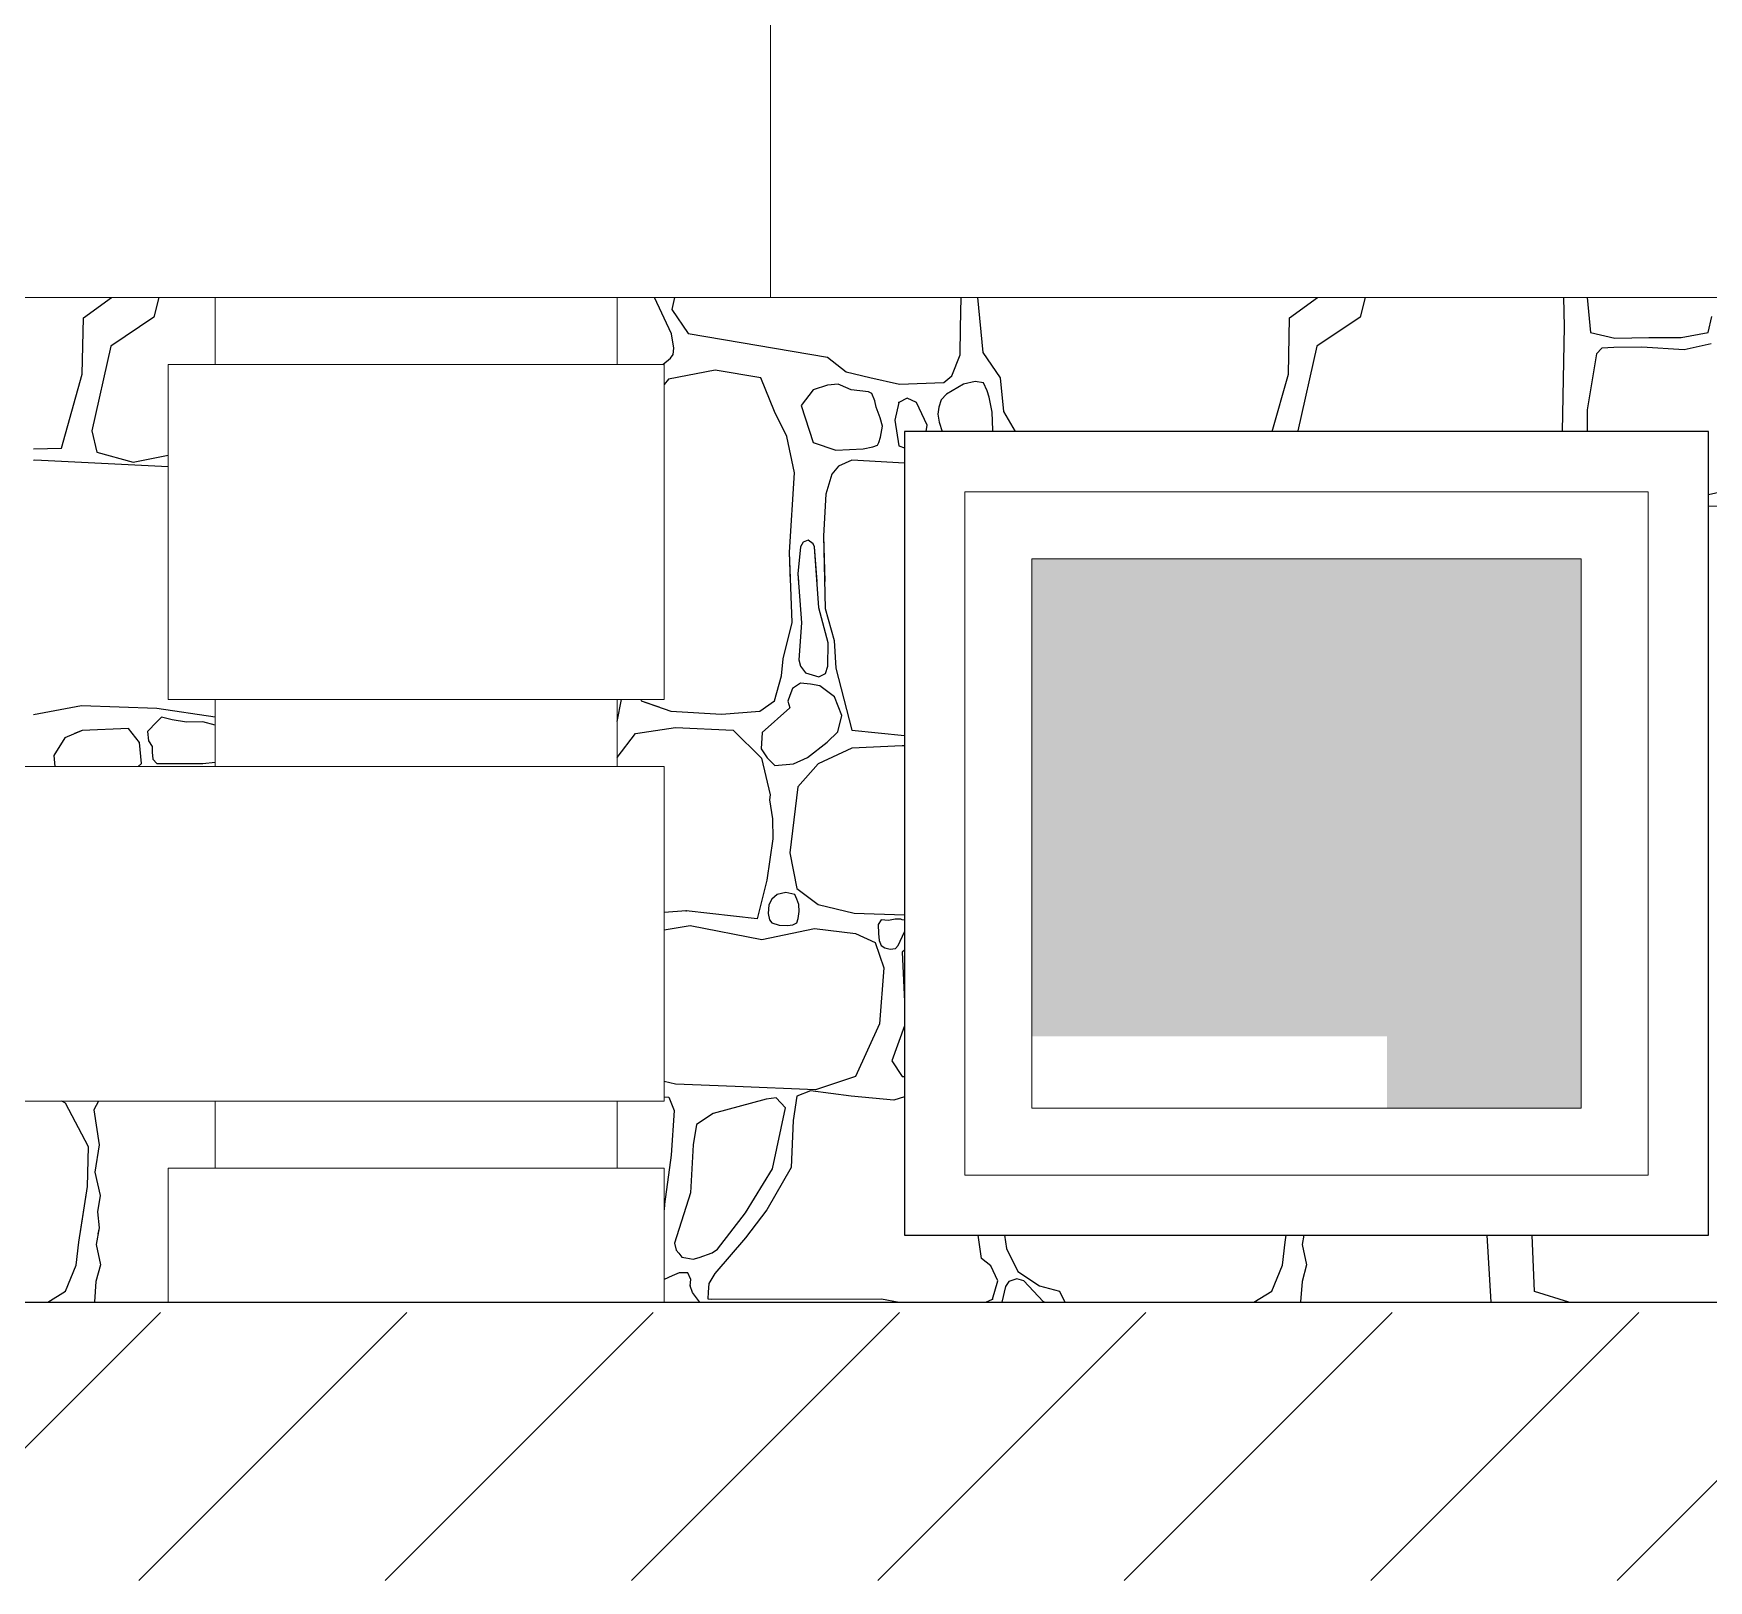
# Model space of a CAD drawing. Header units: feet. Extents: x -10410 to 374725, y -46422 to 88923.
# Drawn here: x 302013 to 303262, y -1258 to -103 of the extents above; entities that cross this region are included whole.
import ezdxf

# ---------------------------------------------------------------- set-up
doc = ezdxf.new("R2010")
doc.units = ezdxf.units.FT
doc.header["$MEASUREMENT"] = 0
for name, color, linetype, lineweight, true_color in [('2D - Общий_Ном._пера__118', 7, 'Continuous', 5, 0x573938), ('Конструктив - Стены Несущие_Ном._пера__87', 7, 'Continuous', 25, 0x6a6a6a), ('Местность - Рельеф_Ном._пера__93', 7, 'Continuous', 25, 0xa2a233)]:
    doc.layers.add(name, color=color, linetype=linetype, lineweight=lineweight, true_color=true_color)
for name, color, linetype, lineweight in [('Интерьер - Мебель_Ном._пера__7', 7, 'Continuous', 20), ('Конструктив - Перекрытия_Ном._пера__1', 7, 'Continuous', 20), ('Конструктив - Стены Несущие_Ном._пера__120', 7, 'Continuous', 5)]:
    doc.layers.add(name, color=color, linetype=linetype, lineweight=lineweight)

# ---------------------------------------------------------------- blocks, each defined once
blk = doc.blocks.new('*X114')
at = {"layer": 'Конструктив - Стены Несущие_Ном._пера__87', "linetype": 'Continuous'}
for p, q in [((302049.9, -315.3), (302070.7, -300)), ((302106.2, -300), (302102.5, -314.8)), ((302049, -357.2), (302049.9, -315.3)), ((302102.5, -314.8), (302070.3, -336.3)), ((302070.3, -336.3), (302056.1, -399.5)), ((302033.4, -412.6), (302049, -357.2)), ((302056.1, -399.5), (302059.9, -415.6)), ((302012.6, -413), (302033.4, -412.6)), ((302013.5, -421.5), (302012.6, -421.7)), ((302113.1, -426.5), (302013.5, -421.5)), ((302059.9, -415.6), (302087.1, -423)), ((302087.1, -423), (302113.1, -417.8)), ((302012.6, -611.2), (302048.5, -604.6)), ((302048.5, -604.6), (302104.7, -606.6)), ((302104.7, -606.6), (302148.1, -613.1)), ((302049, -623.2), (302036.1, -628.6)), ((302083.6, -621.7), (302049, -623.2)), ((302091.8, -632.3), (302083.6, -621.7)), ((302104.7, -616.7), (302097.8, -623.9)), ((302097.8, -623.9), (302098.4, -631)), ((302108.2, -613.3), (302104.7, -616.7)), ((302116.1, -615.2), (302108.2, -613.3)), ((302126.7, -616.9), (302116.1, -615.2)), ((302138.9, -616.7), (302126.7, -616.9)), ((302148.1, -619.2), (302138.9, -616.7)), ((302036.1, -628.6), (302027.8, -642)), ((302093.2, -647.9), (302091.8, -632.3)), ((302098.4, -631), (302101.2, -635.2)), ((302101.2, -635.2), (302101.1, -639.5)), ((302027.8, -642), (302028.6, -650)), ((302090.6, -650), (302093.2, -647.9)), ((302101.1, -639.5), (302101.7, -644.6)), ((302101.7, -644.6), (302104.7, -647.9)), ((302104.7, -647.9), (302138.9, -647.9)), ((302138.9, -647.9), (302148.1, -646.8))]:
    blk.add_line(p, q, dxfattribs=at)
blk = doc.blocks.new('Штриховка_57', base_point=(0, 0))
at = {"layer": 'Конструктив - Стены Несущие_Ном._пера__87', "linetype": 'Continuous'}
blk.add_blockref('*X114', (0, 0), dxfattribs=at)
blk = doc.blocks.new('*X116')
at = {"layer": 'Конструктив - Стены Несущие_Ном._пера__87', "linetype": 'Continuous'}
for p, q in [((302036.6, -901.3), (302033.8, -900)), ((302053.7, -934), (302036.6, -901.3)), ((302061.2, -900), (302057.6, -906.3)), ((302057.6, -906.3), (302061.6, -932.4)), ((302052.9, -963.7), (302053.7, -934)), ((302061.6, -932.4), (302058.3, -952.9)), ((302058.3, -952.9), (302062.3, -970.4)), ((302046.5, -1005.1), (302052.9, -963.7)), ((302062.3, -970.4), (302060.3, -982.6)), ((302060.3, -982.6), (302061.5, -994.4)), ((302061.5, -994.4), (302059.3, -1006.9)), ((302044.5, -1022.4), (302046.5, -1005.1)), ((302059.3, -1006.9), (302062.6, -1022.1)), ((302036.6, -1041.7), (302044.5, -1022.4)), ((302062.6, -1022.1), (302059.2, -1034.5)), ((302059.2, -1034.5), (302058.1, -1049.6)), ((302023.2, -1050), (302036.6, -1041.7)), ((302058.1, -1049.6), (302058.1, -1050))]:
    blk.add_line(p, q, dxfattribs=at)
blk = doc.blocks.new('Штриховка_58', base_point=(0, 0))
at = {"layer": 'Конструктив - Стены Несущие_Ном._пера__87', "linetype": 'Continuous'}
blk.add_blockref('*X116', (0, 0), dxfattribs=at)
blk = doc.blocks.new('*X118')
at = {"layer": 'Конструктив - Стены Несущие_Ном._пера__87', "linetype": 'Continuous'}
for p, q in [((302049.9, -315.3), (302070.7, -300)), ((302106.2, -300), (302102.5, -314.8)), ((302049, -357.2), (302049.9, -315.3)), ((302102.5, -314.8), (302070.3, -336.3)), ((302070.3, -336.3), (302056.1, -399.5)), ((302033.4, -412.6), (302049, -357.2)), ((302056.1, -399.5), (302059.9, -415.6)), ((302012.6, -413), (302033.4, -412.6)), ((302013.5, -421.5), (302012.6, -421.7)), ((302113.1, -426.5), (302013.5, -421.5)), ((302059.9, -415.6), (302087.1, -423)), ((302087.1, -423), (302113.1, -417.8)), ((302043.1, -605.6), (302048.5, -604.6)), ((302048.5, -604.6), (302104.7, -606.6)), ((302104.7, -606.6), (302148.1, -613.1)), ((302049, -623.2), (302043.1, -625.6)), ((302083.6, -621.7), (302049, -623.2)), ((302091.8, -632.3), (302083.6, -621.7)), ((302104.7, -616.7), (302097.8, -623.9)), ((302097.8, -623.9), (302098.4, -631)), ((302108.2, -613.3), (302104.7, -616.7)), ((302116.1, -615.2), (302108.2, -613.3)), ((302126.7, -616.9), (302116.1, -615.2)), ((302138.9, -616.7), (302126.7, -616.9)), ((302148.1, -619.2), (302138.9, -616.7)), ((302093.2, -647.9), (302091.8, -632.3)), ((302098.4, -631), (302101.2, -635.2)), ((302101.2, -635.2), (302101.1, -639.5)), ((302090.6, -650), (302093.2, -647.9)), ((302101.1, -639.5), (302101.7, -644.6)), ((302101.7, -644.6), (302104.7, -647.9)), ((302104.7, -647.9), (302138.9, -647.9)), ((302138.9, -647.9), (302148.1, -646.8))]:
    blk.add_line(p, q, dxfattribs=at)
blk = doc.blocks.new('Штриховка_59', base_point=(0, 0))
at = {"layer": 'Конструктив - Стены Несущие_Ном._пера__87', "linetype": 'Continuous'}
blk.add_blockref('*X118', (0, 0), dxfattribs=at)
blk = doc.blocks.new('*X120')
at = {"layer": 'Конструктив - Стены Несущие_Ном._пера__87', "linetype": 'Continuous'}
for p, q in [((302036.6, -901.3), (302033.8, -900)), ((302053.7, -934), (302036.6, -901.3)), ((302061.2, -900), (302057.6, -906.3)), ((302057.6, -906.3), (302061.6, -932.4)), ((302052.9, -963.7), (302053.7, -934)), ((302061.6, -932.4), (302058.3, -952.9)), ((302058.3, -952.9), (302062.3, -970.4)), ((302047.4, -999), (302052.9, -963.7)), ((302062.3, -970.4), (302060.3, -982.6)), ((302060.3, -982.6), (302061.5, -994.4)), ((302061.5, -994.4), (302060.7, -999)), ((302062.6, -1022.1), (302059.2, -1034.5)), ((302062.5, -1021.5), (302062.6, -1022.1)), ((302059.2, -1034.5), (302058.1, -1049.6)), ((302058.1, -1049.6), (302058.1, -1050))]:
    blk.add_line(p, q, dxfattribs=at)
blk = doc.blocks.new('Штриховка_60', base_point=(0, 0))
at = {"layer": 'Конструктив - Стены Несущие_Ном._пера__87', "linetype": 'Continuous'}
blk.add_blockref('*X120', (0, 0), dxfattribs=at)
blk = doc.blocks.new('*X138')
at = {"layer": 'Конструктив - Стены Несущие_Ном._пера__87', "linetype": 'Continuous'}
for p, q in [((302488.6, -327.1), (302475.9, -300)), ((302490.9, -300), (302489, -309.1)), ((302489, -309.1), (302501.2, -326.9)), ((302704.4, -322.6), (302704.7, -300)), ((302716.9, -300), (302721.1, -341.1)), ((302949.9, -315.3), (302970.7, -300)), ((303006.2, -300), (303002.5, -314.8)), ((303155, -321.7), (303154.6, -300)), ((303172, -300), (303174.3, -326.2)), ((302704, -342.8), (302704.4, -322.6)), ((302949, -357.2), (302949.9, -315.3)), ((303002.5, -314.8), (302970.3, -336.3)), ((303153.6, -400), (303155, -321.7)), ((303262.1, -326.2), (303264.9, -314.2)), ((302490.4, -338), (302488.6, -327.1)), ((302501.2, -326.9), (302605.2, -344.6)), ((302970.3, -336.3), (302956.1, -399.5)), ((303174.3, -326.2), (303192.6, -330.3)), ((303191.8, -337.4), (303182.8, -337.8)), ((303212.7, -337.1), (303191.8, -337.4)), ((303192.6, -330.3), (303218, -330)), ((303244.4, -339.1), (303212.7, -337.1)), ((303218, -330), (303242.1, -329.9)), ((303242.1, -329.9), (303262.1, -326.2)), ((303264.5, -334.7), (303244.4, -339.1)), ((302482.2, -350), (302488, -345.3)), ((302488, -345.3), (302489.8, -342.6)), ((302489.8, -342.6), (302490.4, -338)), ((302605.2, -344.6), (302618.9, -355.6)), ((302697.9, -358.5), (302704, -342.8)), ((302721.1, -341.1), (302734, -360.1)), ((303179, -342), (303171.8, -383.8)), ((303182.8, -337.8), (303179, -342)), ((302486.5, -360.9), (302483.1, -364.9)), ((302521.2, -354.4), (302486.5, -360.9)), ((302555.4, -359.9), (302521.2, -354.4)), ((302565.6, -385.1), (302555.4, -359.9)), ((302618.9, -355.6), (302636.7, -359.7)), ((302636.7, -359.7), (302658.8, -364.7)), ((302691.9, -363.6), (302697.9, -358.5)), ((302734, -360.1), (302736.4, -385.1)), ((302936.9, -400), (302949, -357.2)), ((302594.5, -369), (302585.4, -380.7)), ((302605.1, -365.4), (302594.5, -369)), ((302613.1, -364.8), (302605.1, -365.4)), ((302614.8, -365.6), (302613.1, -364.8)), ((302622.8, -369), (302614.8, -365.6)), ((302635.7, -370.5), (302622.8, -369)), ((302638.1, -371.8), (302635.7, -370.5)), ((302640.5, -377.2), (302638.1, -371.8)), ((302658.8, -364.7), (302691.9, -363.6)), ((302693.8, -372.3), (302689.8, -376.5)), ((302706.6, -364.8), (302693.8, -372.3)), ((302715.3, -362.8), (302706.6, -364.8)), ((302721.5, -363.7), (302715.3, -362.8)), ((302724.1, -369.8), (302721.5, -363.7)), ((302725.8, -374.4), (302724.1, -369.8)), ((302727.9, -385.7), (302725.8, -374.4)), ((302574.7, -403.7), (302565.6, -385.1)), ((302585.4, -380.7), (302594.5, -408.4)), ((302641.3, -381.9), (302640.5, -377.2)), ((302644.5, -390), (302641.3, -381.9)), ((302658.4, -378.5), (302655.2, -391.6)), ((302664.5, -375.2), (302658.4, -378.5)), ((302671.6, -378.5), (302664.5, -375.2)), ((302679.5, -395.3), (302671.6, -378.5)), ((302688.2, -381.9), (302687.4, -387.2)), ((302687.4, -387.2), (302688.4, -393.1)), ((302689.8, -376.5), (302688.2, -381.9)), ((302728.5, -399), (302727.9, -385.7)), ((302736.4, -385.1), (302745, -400)), ((303171.8, -383.8), (303172, -400)), ((302646, -396), (302644.5, -390)), ((302644.7, -404.4), (302646, -396)), ((302655.2, -391.6), (302658.4, -410.7)), ((302678.7, -400), (302679.5, -395.3)), ((302688.4, -393.1), (302690.7, -400)), ((302728.2, -400), (302728.5, -399)), ((302956.1, -399.5), (302956.3, -400)), ((302580.4, -431), (302574.7, -403.7)), ((302594.5, -408.4), (302611.4, -414.1)), ((302631.7, -412.9), (302638.8, -411.6)), ((302638.8, -411.6), (302642.3, -410.3)), ((302642.3, -410.3), (302643.3, -408.4)), ((302643.3, -408.4), (302644.7, -404.4)), ((302658.4, -410.7), (302662.5, -412.3)), ((302611.4, -414.1), (302631.7, -412.9)), ((302623.3, -421.5), (302613.4, -426)), ((302662.5, -423.7), (302623.3, -421.5)), ((302576.7, -490.2), (302580.4, -431)), ((302608.2, -432), (302603.9, -446.8)), ((302613.4, -426), (302608.2, -432)), ((302603.9, -446.8), (302602.2, -478)), ((302584.9, -486.2), (302583, -506.4)), ((302586.8, -482.7), (302584.9, -486.2)), ((302590.7, -481.3), (302586.8, -482.7)), ((302594.5, -483.8), (302590.7, -481.3)), ((302595.5, -486.2), (302594.5, -483.8)), ((302598.7, -531.6), (302595.5, -486.2)), ((302602.2, -478), (302603.4, -532.3)), ((302578.7, -542.7), (302576.7, -490.2)), ((302583, -506.4), (302585.8, -542.9)), ((302605.5, -557.7), (302598.7, -531.6)), ((302603.4, -532.3), (302610.1, -556)), ((302572, -569.7), (302578.7, -542.7)), ((302585.8, -542.9), (302583.6, -570.5)), ((302605.3, -575.1), (302605.5, -557.7)), ((302610.1, -556), (302611.4, -576.6)), ((302570.8, -582.5), (302572, -569.7)), ((302583.6, -570.5), (302584.9, -575.1)), ((302565.6, -601.1), (302570.8, -582.5)), ((302584.9, -575.1), (302588.6, -580.2)), ((302588.6, -580.2), (302598.5, -583.3)), ((302598.5, -583.3), (302603.6, -580.7)), ((302603.6, -580.7), (302605.3, -575.1)), ((302611.4, -576.6), (302623.3, -622.9)), ((302577, -597.2), (302575.6, -601.4)), ((302578.9, -591.8), (302577, -597.2)), ((302584.9, -587.8), (302578.9, -591.8)), ((302592.3, -588.7), (302584.9, -587.8)), ((302599.3, -589.8), (302592.3, -588.7)), ((302610.3, -598.1), (302599.3, -589.8)), ((302615.7, -612.1), (302610.3, -598.1)), ((302448.1, -616.5), (302451.3, -600)), ((302465.7, -600), (302466, -601.1)), ((302466, -601.1), (302488.3, -608.8)), ((302488.3, -608.8), (302525.9, -611)), ((302525.9, -611), (302554.7, -608.8)), ((302554.7, -608.8), (302565.6, -601.1)), ((302577, -606.3), (302556.3, -624.8)), ((302575.6, -601.4), (302577, -606.3)), ((302612.9, -624.2), (302615.7, -612.1)), ((302461.8, -625.6), (302491.7, -620.9)), ((302491.7, -620.9), (302534.8, -622.9)), ((302534.8, -622.9), (302555.8, -643.9)), ((302556.3, -624.8), (302555.7, -637)), ((302604.9, -632), (302612.9, -624.2)), ((302623.3, -622.9), (302662.5, -627)), ((302448.1, -643.5), (302461.8, -625.6)), ((302555.7, -637), (302560, -643.6)), ((302590.2, -643.3), (302604.9, -632)), ((302623.3, -636.5), (302598, -648.2)), ((302660.9, -634.6), (302623.3, -636.5)), ((302662.5, -634.6), (302660.9, -634.6)), ((302555.8, -643.9), (302562.2, -671.3)), ((302560, -643.6), (302565.9, -649.3)), ((302565.9, -649.3), (302579.7, -648.2)), ((302579.7, -648.2), (302590.2, -643.3)), ((302598, -648.2), (302582.9, -665.3)), ((302562.2, -671.3), (302561.7, -675.1)), ((302582.9, -665.3), (302576.9, -714.6)), ((302561.7, -675.1), (302564.1, -689.2)), ((302564.1, -689.2), (302564.3, -704)), ((302564.3, -704), (302559.7, -734.9)), ((302576.9, -714.6), (302582.1, -741.1)), ((302559.7, -734.9), (302552.5, -763.9)), ((302563.6, -749.2), (302561.2, -753.3)), ((302567.5, -745.6), (302563.6, -749.2)), ((302574.1, -744.1), (302567.5, -745.6)), ((302580.8, -745.7), (302574.1, -744.1)), ((302582.1, -749.2), (302580.8, -745.7)), ((302582.1, -741.1), (302598, -753.2)), ((302583.7, -753.1), (302582.1, -749.2)), ((302499.6, -757.8), (302483.1, -759.2)), ((302552.5, -763.9), (302499.6, -757.8)), ((302561.2, -753.3), (302560.8, -759.7)), ((302560.8, -759.7), (302561.7, -764.6)), ((302583.1, -763.5), (302583.9, -758.4)), ((302583.9, -758.4), (302583.7, -753.1)), ((302598, -753.2), (302625, -759.6)), ((302625, -759.6), (302662.5, -760.7)), ((302483.1, -771.9), (302502.6, -768.8)), ((302502.6, -768.8), (302556.1, -779.2)), ((302556.1, -779.2), (302595.5, -771)), ((302561.7, -764.6), (302563.6, -766.8)), ((302563.6, -766.8), (302568.9, -768.6)), ((302568.9, -768.6), (302575.2, -768.7)), ((302575.2, -768.7), (302579.2, -768.3)), ((302579.2, -768.3), (302582.1, -766.8)), ((302582.1, -766.8), (302583.1, -763.5)), ((302595.5, -771), (302626, -774.7)), ((302626, -774.7), (302640.6, -781.4)), ((302645.1, -764.6), (302642.8, -768)), ((302642.8, -768), (302643.1, -774.7)), ((302643.1, -774.7), (302643.6, -779.9)), ((302650.5, -765), (302645.1, -764.6)), ((302655.5, -764), (302650.5, -765)), ((302659.7, -764.1), (302655.5, -764)), ((302657.8, -783.6), (302662.5, -773.5)), ((302660.9, -764.6), (302659.7, -764.1)), ((302662.5, -764.8), (302660.9, -764.6)), ((302640.6, -781.4), (302647, -800.5)), ((302643.6, -779.9), (302645.1, -783.6)), ((302645.1, -783.6), (302647.8, -785.5)), ((302647.8, -785.5), (302651.9, -786.4)), ((302651.9, -786.4), (302655.7, -785.9)), ((302655.7, -785.9), (302657.8, -783.6)), ((302662.5, -787.1), (302660.9, -788.6)), ((302660.9, -788.6), (302662.5, -825.4)), ((302647, -800.5), (302643.8, -842.1)), ((302643.8, -842.1), (302626, -881.5)), ((302662.5, -843.6), (302653.2, -869.8)), ((302653.2, -869.8), (302660.9, -881.5)), ((302491.7, -887.2), (302483.1, -885.3)), ((302536.1, -888.9), (302491.7, -887.2)), ((302626, -881.5), (302596, -891.4)), ((302660.9, -881.5), (302662.5, -881.4)), ((302483.1, -896.7), (302486.7, -896.8)), ((302486.7, -896.8), (302490.7, -906.8)), ((302559.4, -898.3), (302519.7, -909.1)), ((302596, -891.4), (302536.1, -888.9)), ((302566.8, -897.3), (302559.4, -898.3)), ((302573.8, -904.8), (302566.8, -897.3)), ((302582.1, -896.1), (302579.4, -914.2)), ((302592.5, -892.1), (302582.1, -896.1)), ((302622.8, -896.1), (302592.5, -892.1)), ((302654.5, -899.1), (302622.8, -896.1)), ((302662.5, -896.6), (302654.5, -899.1)), ((302490.7, -906.8), (302488.5, -940.2)), ((302519.7, -909.1), (302507.3, -917.4)), ((302564.1, -950.3), (302573.8, -904.8)), ((302507.3, -917.4), (302504.9, -932.5)), ((302579.4, -914.2), (302577.9, -949.4)), ((302504.9, -932.5), (302502.9, -968.4)), ((302488.5, -940.2), (302483.5, -976.8)), ((302577.9, -949.4), (302559.9, -981.1)), ((302544, -983.3), (302564.1, -950.3)), ((302502.9, -968.4), (302490.9, -1005.8)), ((302483.5, -976.8), (302483.1, -980.9)), ((302523, -1010.3), (302544, -983.3)), ((302559.9, -981.1), (302544, -1001.9)), ((302490.9, -1005.8), (302492.2, -1011.2)), ((302492.2, -1011.2), (302494.2, -1013.3)), ((302519.1, -1013.1), (302523, -1010.3)), ((302544, -1001.9), (302521, -1028.6)), ((302720.1, -1017.2), (302717.4, -1000)), ((302737.1, -1000), (302738.7, -1009.8)), ((302738.7, -1009.8), (302747.1, -1027.1)), ((302944.5, -1022.4), (302946.5, -1005.1)), ((302946.5, -1005.1), (302947.3, -1000)), ((302960.5, -1000), (302959.3, -1006.9)), ((302959.3, -1006.9), (302962.6, -1022.1)), ((303100.4, -1050), (303097.3, -1000)), ((303132.6, -1042), (303131, -1000)), ((302494.2, -1013.3), (302496.5, -1016.3)), ((302496.5, -1016.3), (302499.3, -1016.8)), ((302499.3, -1016.8), (302504.8, -1017.8)), ((302504.8, -1017.8), (302509.3, -1016.5)), ((302509.3, -1016.5), (302519.1, -1013.1)), ((302727, -1022.7), (302720.1, -1017.2)), ((302732.2, -1034.1), (302727, -1022.7)), ((302936.6, -1041.7), (302944.5, -1022.4)), ((302962.6, -1022.1), (302959.2, -1034.5)), ((302489.1, -1030.2), (302483.1, -1032.9)), ((302494.3, -1028), (302489.1, -1030.2)), ((302500.9, -1028.1), (302494.3, -1028)), ((302503, -1033), (302500.9, -1028.1)), ((302502.6, -1037.8), (302503, -1033)), ((302516.5, -1036.1), (302516, -1042.4)), ((302521, -1028.6), (302516.5, -1036.1)), ((302728.3, -1047.7), (302732.2, -1034.1)), ((302740.3, -1034.6), (302738, -1038.3)), ((302746.3, -1032.4), (302740.3, -1034.6)), ((302751.5, -1034), (302746.3, -1032.4)), ((302747.1, -1027.1), (302763.2, -1037.8)), ((302766.1, -1049.4), (302751.5, -1034)), ((302959.2, -1034.5), (302958.1, -1049.6)), ((302504.3, -1042.7), (302502.6, -1037.8)), ((302509.6, -1049.7), (302504.3, -1042.7)), ((302509.7, -1050), (302509.6, -1049.7)), ((302516, -1042.4), (302515.9, -1047.3)), ((302515.9, -1047.3), (302518.5, -1047.7)), ((302518.5, -1047.7), (302645.3, -1047.4)), ((302645.3, -1047.4), (302658.6, -1050)), ((302723.1, -1050), (302728.3, -1047.7)), ((302738, -1038.3), (302735.1, -1050)), ((302763.2, -1037.8), (302778.1, -1041.7)), ((302766.9, -1050), (302766.1, -1049.4)), ((302778.1, -1041.7), (302782.1, -1050)), ((302923.2, -1050), (302936.6, -1041.7)), ((302958.1, -1049.6), (302958.1, -1050)), ((303158.2, -1050), (303132.6, -1042))]:
    blk.add_line(p, q, dxfattribs=at)
for p in [(302658.4, -378.5), (302499.6, -757.8), (302502.6, -1037.8), (302728.3, -1047.7)]:
    blk.add_point(p, dxfattribs=at)
blk = doc.blocks.new('Штриховка_69', base_point=(0, 0))
at = {"layer": 'Конструктив - Стены Несущие_Ном._пера__87', "linetype": 'Continuous'}
blk.add_blockref('*X138', (0, 0), dxfattribs=at)
blk = doc.blocks.new('*X140')
at = {"layer": 'Конструктив - Стены Несущие_Ном._пера__87', "linetype": 'Continuous'}
for p, q in [((302488.6, -327.1), (302475.9, -300)), ((302490.9, -300), (302489, -309.1)), ((302489, -309.1), (302501.2, -326.9)), ((302704.4, -322.6), (302704.7, -300)), ((302716.9, -300), (302721.1, -341.1)), ((302949.9, -315.3), (302970.7, -300)), ((303006.2, -300), (303002.5, -314.8)), ((303155, -321.7), (303154.6, -300)), ((303172, -300), (303174.3, -326.2)), ((302704, -342.8), (302704.4, -322.6)), ((302949, -357.2), (302949.9, -315.3)), ((303002.5, -314.8), (302970.3, -336.3)), ((303153.6, -400), (303155, -321.7)), ((303262.1, -326.2), (303264.9, -314.2)), ((302490.4, -338), (302488.6, -327.1)), ((302501.2, -326.9), (302605.2, -344.6)), ((302970.3, -336.3), (302956.1, -399.5)), ((303174.3, -326.2), (303192.6, -330.3)), ((303191.8, -337.4), (303182.8, -337.8)), ((303212.7, -337.1), (303191.8, -337.4)), ((303192.6, -330.3), (303218, -330)), ((303244.4, -339.1), (303212.7, -337.1)), ((303218, -330), (303242.1, -329.9)), ((303242.1, -329.9), (303262.1, -326.2)), ((303264.5, -334.7), (303244.4, -339.1)), ((302482.2, -350), (302488, -345.3)), ((302488, -345.3), (302489.8, -342.6)), ((302489.8, -342.6), (302490.4, -338)), ((302605.2, -344.6), (302618.9, -355.6)), ((302697.9, -358.5), (302704, -342.8)), ((302721.1, -341.1), (302734, -360.1)), ((303179, -342), (303171.8, -383.8)), ((303182.8, -337.8), (303179, -342)), ((302486.5, -360.9), (302483.1, -364.9)), ((302521.2, -354.4), (302486.5, -360.9)), ((302555.4, -359.9), (302521.2, -354.4)), ((302565.6, -385.1), (302555.4, -359.9)), ((302618.9, -355.6), (302636.7, -359.7)), ((302636.7, -359.7), (302658.8, -364.7)), ((302691.9, -363.6), (302697.9, -358.5)), ((302734, -360.1), (302736.4, -385.1)), ((302936.9, -400), (302949, -357.2)), ((302594.5, -369), (302585.4, -380.7)), ((302605.1, -365.4), (302594.5, -369)), ((302613.1, -364.8), (302605.1, -365.4)), ((302614.8, -365.6), (302613.1, -364.8)), ((302622.8, -369), (302614.8, -365.6)), ((302635.7, -370.5), (302622.8, -369)), ((302638.1, -371.8), (302635.7, -370.5)), ((302640.5, -377.2), (302638.1, -371.8)), ((302658.8, -364.7), (302691.9, -363.6)), ((302693.8, -372.3), (302689.8, -376.5)), ((302706.6, -364.8), (302693.8, -372.3)), ((302715.3, -362.8), (302706.6, -364.8)), ((302721.5, -363.7), (302715.3, -362.8)), ((302724.1, -369.8), (302721.5, -363.7)), ((302725.8, -374.4), (302724.1, -369.8)), ((302727.9, -385.7), (302725.8, -374.4)), ((302574.7, -403.7), (302565.6, -385.1)), ((302585.4, -380.7), (302594.5, -408.4)), ((302641.3, -381.9), (302640.5, -377.2)), ((302644.5, -390), (302641.3, -381.9)), ((302658.4, -378.5), (302655.2, -391.6)), ((302664.5, -375.2), (302658.4, -378.5)), ((302671.6, -378.5), (302664.5, -375.2)), ((302679.5, -395.3), (302671.6, -378.5)), ((302688.2, -381.9), (302687.4, -387.2)), ((302687.4, -387.2), (302688.4, -393.1)), ((302689.8, -376.5), (302688.2, -381.9)), ((302728.5, -399), (302727.9, -385.7)), ((302736.4, -385.1), (302745, -400)), ((303171.8, -383.8), (303172, -400)), ((302646, -396), (302644.5, -390)), ((302644.7, -404.4), (302646, -396)), ((302655.2, -391.6), (302658.4, -410.7)), ((302678.7, -400), (302679.5, -395.3)), ((302688.4, -393.1), (302690.7, -400)), ((302728.2, -400), (302728.5, -399)), ((302956.1, -399.5), (302956.3, -400)), ((302580.4, -431), (302574.7, -403.7)), ((302594.5, -408.4), (302611.4, -414.1)), ((302631.7, -412.9), (302638.8, -411.6)), ((302638.8, -411.6), (302642.3, -410.3)), ((302642.3, -410.3), (302643.3, -408.4)), ((302643.3, -408.4), (302644.7, -404.4)), ((302658.4, -410.7), (302662.5, -412.3)), ((302611.4, -414.1), (302631.7, -412.9)), ((302623.3, -421.5), (302613.4, -426)), ((302662.5, -423.7), (302623.3, -421.5)), ((302576.7, -490.2), (302580.4, -431)), ((302608.2, -432), (302603.9, -446.8)), ((302613.4, -426), (302608.2, -432)), ((302603.9, -446.8), (302602.2, -478)), ((303262.5, -447.2), (303275.6, -444)), ((303271.4, -455.7), (303262.5, -456)), ((302584.9, -486.2), (302583, -506.4)), ((302586.8, -482.7), (302584.9, -486.2)), ((302590.7, -481.3), (302586.8, -482.7)), ((302594.5, -483.8), (302590.7, -481.3)), ((302595.5, -486.2), (302594.5, -483.8)), ((302597.3, -512.1), (302595.5, -486.2)), ((302602.2, -478), (302603, -512.1)), ((302577.5, -512.1), (302576.7, -490.2)), ((302583, -506.4), (302583.5, -512.1))]:
    blk.add_line(p, q, dxfattribs=at)
blk.add_point((302658.4, -378.5), dxfattribs=at)
blk = doc.blocks.new('Штриховка_70', base_point=(0, 0))
at = {"layer": 'Конструктив - Стены Несущие_Ном._пера__87', "linetype": 'Continuous'}
blk.add_blockref('*X140', (0, 0), dxfattribs=at)
blk = doc.blocks.new('*X142')
at = {"layer": 'Конструктив - Стены Несущие_Ном._пера__87', "linetype": 'Continuous'}
for p, q in [((302448.1, -616.5), (302451.3, -600)), ((302465.7, -600), (302466, -601.1)), ((302466, -601.1), (302479.1, -605.6)), ((302448.1, -643.5), (302461.8, -625.6)), ((302461.8, -625.6), (302465.4, -625.1))]:
    blk.add_line(p, q, dxfattribs=at)
blk = doc.blocks.new('Штриховка_71', base_point=(0, 0))
at = {"layer": 'Конструктив - Стены Несущие_Ном._пера__87', "linetype": 'Continuous'}
blk.add_blockref('*X142', (0, 0), dxfattribs=at)

msp = doc.modelspace()

# ---------------------------------------------------------------- hatches: boundary and pattern name
at = {"layer": '2D - Общий_Ном._пера__118', "linetype": 'Continuous'}
h = msp.add_hatch(dxfattribs=at)
h.set_pattern_fill('ЛИНИИ_НАКЛОННЫЕ__ШАГ_1_5_', color=256, style=0, pattern_type=2)
h.set_pattern_definition([(45, (0, 0), (-91.92388, 91.92388), [])])
h.paths.add_polyline_path([(295525.14034, -1050), (295525.14034, -1057.65579), (317039.44593, -1057.65579), (317039.44593, -1257.65579), (295525.14034, -1257.65579), (292970.03495, -1257.65579), (292970.03495, -1050)])
at = {"layer": 'Конструктив - Стены Несущие_Ном._пера__120', "linetype": 'Continuous', "lineweight": 0, "true_color": 0x000000}
msp.add_hatch(color=18, dxfattribs=at).paths.add_polyline_path([(303167.45366, -495), (302757.45366, -495), (302757.45367, -851.54313), (303022.45368, -851.54312), (303022.45368, -905), (303167.45366, -905)])

# ---------------------------------------------------------------- linework, layer by layer
at = {"layer": 'Интерьер - Мебель_Ном._пера__7', "linetype": 'Continuous'}
for p, q in [((302148.09543, -350), (302148.09543, -300)), ((302448.09543, -350), (302448.09543, -300)), ((302113.09543, -350), (302483.09543, -350)), ((302113.09543, -600), (302113.09543, -350)), ((302483.09543, -600), (302483.09543, -350)), ((302113.09543, -600), (302483.09543, -600)), ((302148.09543, -650), (302148.09543, -600)), ((302448.09543, -650), (302448.09543, -600)), ((301913.09543, -650), (302483.09543, -650)), ((302483.09543, -900), (302483.09543, -650)), ((301913.09543, -900), (302483.09543, -900)), ((302148.09543, -950), (302148.09543, -900)), ((302448.09543, -950), (302448.09543, -900)), ((302113.09543, -950), (302483.09543, -950)), ((302113.09543, -1050), (302113.09543, -950)), ((302483.09543, -1050), (302483.09543, -950))]:
    msp.add_line(p, q, dxfattribs=at)
at = {"layer": 'Конструктив - Перекрытия_Ном._пера__1', "linetype": 'Continuous'}
for p, q in [((302562.61824, 0), (302562.61824, -300)), ((302562.61824, -300), (298662.65754, -300)), ((304957.4897, -300), (302562.61824, -300))]:
    msp.add_line(p, q, dxfattribs=at)
at = {"layer": 'Конструктив - Стены Несущие_Ном._пера__120', "linetype": 'Continuous'}
for p, q in [((302707.45366, -445), (302707.45366, -495)), ((303217.45366, -445), (302707.45366, -445)), ((303217.45366, -495), (303217.45366, -445)), ((302707.45366, -495), (302707.45366, -905)), ((302757.45366, -905), (302757.45366, -495)), ((302757.45366, -495), (303167.45366, -495)), ((303167.45366, -495), (303167.45366, -905)), ((303217.45366, -905), (303217.45366, -495)), ((302707.45366, -905), (302707.45366, -955)), ((303167.45366, -905), (302757.45366, -905)), ((303217.45366, -955), (303217.45366, -905)), ((302707.45366, -955), (303217.45366, -955))]:
    msp.add_line(p, q, dxfattribs=at)
at = {"layer": 'Конструктив - Стены Несущие_Ном._пера__87', "linetype": 'Continuous'}
for p, q in [((303262.45366, -400), (302662.45366, -400)), ((302662.45366, -400), (302662.45366, -1000)), ((303262.45366, -1000), (303262.45366, -400)), ((302662.45366, -1000), (303262.45366, -1000))]:
    msp.add_line(p, q, dxfattribs=at)
at = {"layer": 'Местность - Рельеф_Ном._пера__93', "linetype": 'Continuous'}
msp.add_line((294690.52005, -1050), (313353.59199, -1050), dxfattribs=at)

# ---------------------------------------------------------------- block references
at = {"layer": 'Конструктив - Стены Несущие_Ном._пера__87', "linetype": 'Continuous'}
for name in ['Штриховка_59', 'Штриховка_57', 'Штриховка_69', 'Штриховка_70', 'Штриховка_71', 'Штриховка_58', 'Штриховка_60']:
    msp.add_blockref(name, (0, 0), dxfattribs=at)

doc.saveas('drawing.dxf')
